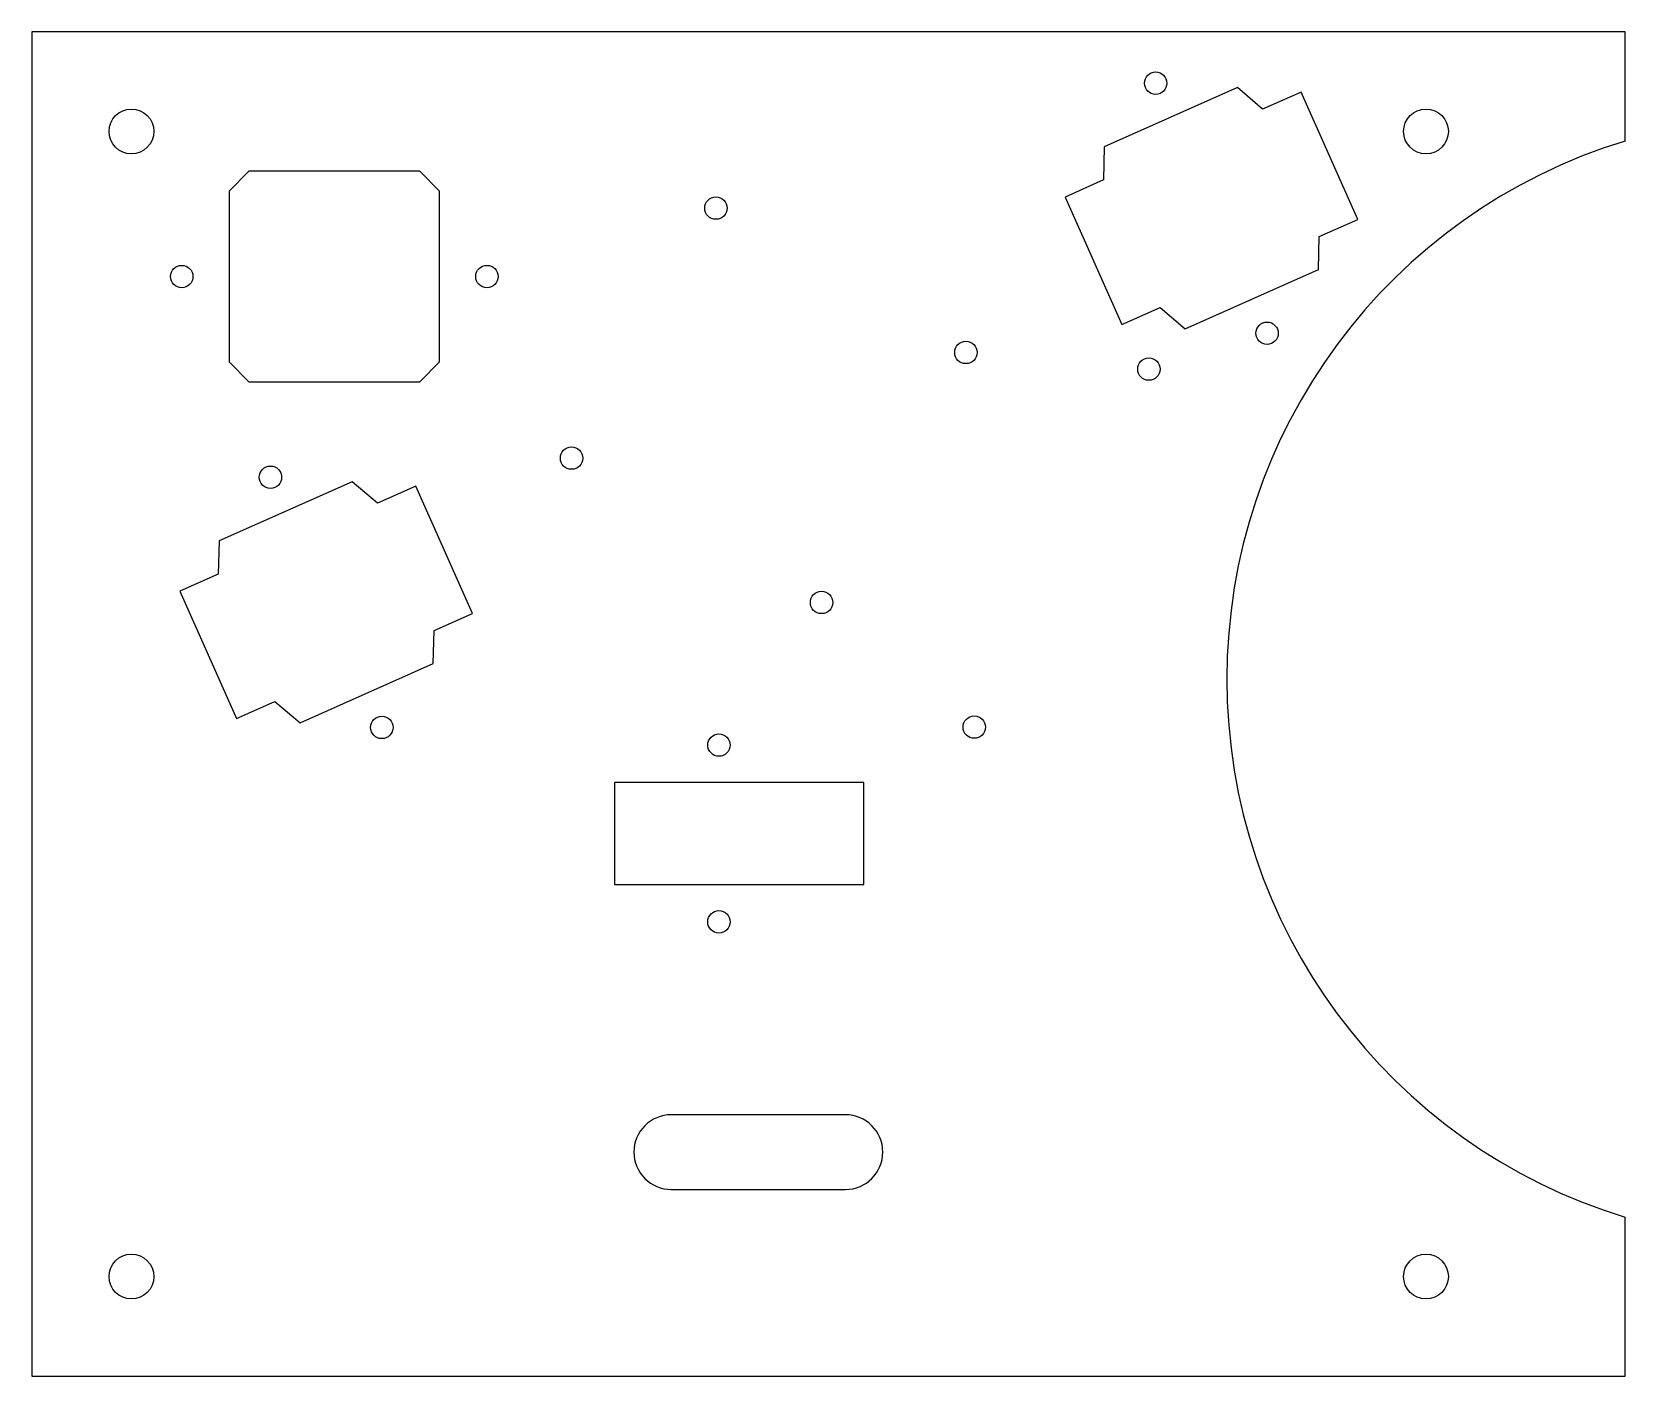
# Model space of a CAD drawing. Header units: millimetres. Extents: x -320 to 0, y 0 to 270.
import ezdxf

# ---------------------------------------------------------------- set-up
doc = ezdxf.new("R2010")
doc.units = ezdxf.units.MM

msp = doc.modelspace()

# ---------------------------------------------------------------- linework, layer by layer
at = {"color": 7, "linetype": 'Continuous', "lineweight": 25}
for p, q in [((0, 270), (-320, 270)), ((-320, 270), (-320, 0)), ((0, 248.07), (0, 270)), ((-77.86, 258.81), (-104.62, 246.89)), ((-72.81, 254.49), (-77.86, 258.81)), ((-65.1, 257.92), (-72.81, 254.49)), ((-53.71, 232.34), (-65.1, 257.92)), ((-104.62, 246.89), (-104.79, 240.25)), ((-276.4, 242), (-280.4, 238)), ((-242.1, 242), (-276.4, 242)), ((-238.1, 238), (-242.1, 242)), ((-104.79, 240.25), (-112.5, 236.82)), ((-280.4, 238), (-280.4, 203.7)), ((-238.1, 203.7), (-238.1, 238)), ((-112.5, 236.82), (-101.11, 211.24)), ((-61.42, 228.91), (-53.71, 232.34)), ((-61.59, 222.26), (-61.42, 228.91)), ((-88.35, 210.35), (-61.59, 222.26)), ((-101.11, 211.24), (-93.4, 214.67)), ((-93.4, 214.67), (-88.35, 210.35)), ((-280.4, 203.7), (-276.4, 199.7)), ((-242.1, 199.7), (-238.1, 203.7)), ((-276.4, 199.7), (-242.1, 199.7)), ((-255.65, 179.65), (-282.41, 167.74)), ((-250.6, 175.33), (-255.65, 179.65)), ((-242.89, 178.76), (-250.6, 175.33)), ((-231.5, 153.18), (-242.89, 178.76)), ((-282.41, 167.74), (-282.58, 161.09)), ((-282.58, 161.09), (-290.29, 157.66)), ((-290.29, 157.66), (-278.9, 132.08)), ((-239.21, 149.75), (-231.5, 153.18)), ((-239.38, 143.11), (-239.21, 149.75)), ((-266.14, 131.19), (-239.38, 143.11)), ((-278.9, 132.08), (-271.19, 135.51)), ((-271.19, 135.51), (-266.14, 131.19)), ((-152.9, 119.25), (-203, 119.25)), ((-203, 119.25), (-203, 98.75)), ((-152.9, 98.75), (-152.9, 119.25)), ((-203, 98.75), (-152.9, 98.75)), ((-156.59, 52.5), (-191.59, 52.5)), ((-191.59, 37.5), (-156.59, 37.5)), ((0, 0), (0, 31.93)), ((-320, 0), (0, 0))]:
    msp.add_line(p, q, dxfattribs=at)
for centre, radius in [((-94.29, 259.7), 2.25), ((-300, 250), 4.5), ((-40, 250), 4.5), ((-182.61, 234.6), 2.25), ((-289.9, 220.85), 2.25), ((-228.6, 220.85), 2.25), ((-71.92, 209.46), 2.25), ((-132.4, 205.61), 2.25), ((-95.65, 202.27), 2.25), ((-211.6, 184.39), 2.25), ((-272.08, 180.54), 2.25), ((-161.39, 155.4), 2.25), ((-249.71, 130.3), 2.25), ((-130.72, 130.36), 2.25), ((-182, 126.75), 2.25), ((-182, 91.25), 2.25), ((-300, 20), 4.5), ((-40, 20), 4.5)]:
    msp.add_circle(centre, radius, dxfattribs=at)
for centre, radius, start, end in [((33, 140), 113, 106.9799, 253.0201), ((-191.59, 45), 7.5, 90, 270), ((-156.59, 45), 7.5, 270, 90)]:
    msp.add_arc(centre, radius, start, end, dxfattribs=at)

doc.saveas('drawing.dxf')
